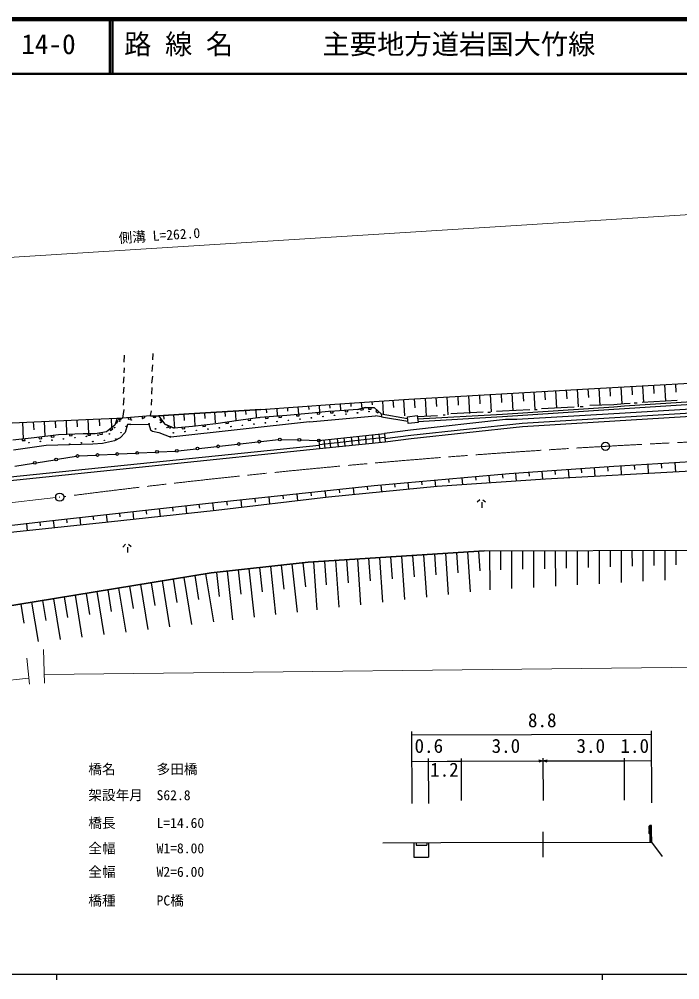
# Model space of a CAD drawing. Units: millimetres, scale not verified. Extents: x 40000 to 680000, y 20000 to 380000.
# Drawn here: x 161152 to 282206, y 204000 to 380000 of the extents above; entities that cross this region are included whole.
import ezdxf
from ezdxf.enums import TextEntityAlignment as Align

# ---------------------------------------------------------------- set-up
doc = ezdxf.new("R2010")
doc.units = ezdxf.units.MM
doc.header["$LTSCALE"] = 1000
doc.linetypes.add('CHAIN', pattern=[18.5, 12, -1.5, 3.5, -1.5])
for name, color, linetype, lineweight in [('M-BGD', 7, 'Continuous', 25), ('M-BMK', 2, 'CHAIN', 13), ('M-BMK-SRVR', 3, 'Continuous', 25), ('M-STR-HTXT', 7, 'Continuous', 13), ('M-TTL', 2, 'Continuous', 140), ('M-TTL-BAND', 7, 'Continuous', 25), ('M-TTL-LINE', 7, 'Continuous', 50), ('M-TTL-TXT', 7, 'Continuous', 13)]:
    doc.layers.add(name, color=color, linetype=linetype, lineweight=lineweight)
doc.styles.add('ＭＳ ゴシック', font='')
doc.styles.get('ＭＳ ゴシック').set_extended_font_data('MS Gothic')

# ---------------------------------------------------------------- blocks, each defined once
blk = doc.blocks.new('BUHIN2')
at = {"color": 3, "linetype": 'Continuous', "lineweight": 25}
for radius in [750, 22.5]:
    blk.add_circle((0, 0), radius, dxfattribs=at)
blk = doc.blocks.new('BUHIN1')
at = {"color": 3, "linetype": 'Continuous', "lineweight": 25}
for radius in [750, 22.5]:
    blk.add_circle((0, 0), radius, dxfattribs=at)
blk = doc.blocks.new('BUHIN6')
at = {"color": 7, "linetype": 'Continuous', "lineweight": 25}
blk.add_lwpolyline([(-27, -249), (221, -276), (276, 221), (27, 249)], dxfattribs=at)
blk = doc.blocks.new('BUHIN7')
at = {"color": 7, "linetype": 'Continuous', "lineweight": 25}
blk.add_circle((0, 0), 250, dxfattribs=at)

msp = doc.modelspace()

# ---------------------------------------------------------------- linework, layer by layer
at = {"layer": 'M-BGD'}
for p, q in [((185644, 318763), (185560, 317578)), ((180395, 318424), (180310, 317154)), ((180395, 316138), (180310, 315207)), ((185560, 316646), (185475, 315461)), ((180310, 314445), (180226, 313344)), ((185560, 314614), (185390, 313344)), ((264384, 312244), (292409, 313768)), ((180310, 312582), (180226, 311397)), ((185475, 312498), (185390, 311312)), ((232550, 310381), (264384, 312244)), ((253441, 311604), (253535, 309998)), ((255431, 311720), (255619, 308511)), ((257421, 311837), (257514, 310233)), ((259410, 311953), (259598, 308748)), ((261400, 312069), (261494, 310468)), ((263390, 312186), (263577, 308989)), ((265385, 312298), (265472, 310709)), ((267387, 312407), (267559, 309253)), ((269389, 312516), (269474, 310950)), ((271391, 312625), (271560, 309517)), ((273392, 312734), (273476, 311190)), ((275394, 312843), (275561, 309766)), ((277396, 312952), (277479, 311419)), ((279398, 313060), (279564, 310006)), ((281400, 313169), (281482, 311648)), ((180310, 310635), (180226, 309280)), ((185390, 310381), (185306, 309280)), ((219003, 309450), (232550, 310381)), ((223842, 309783), (223917, 308688)), ((225777, 309916), (225815, 309355)), ((227712, 310049), (227878, 307641)), ((229647, 310182), (229740, 308837)), ((231583, 310315), (231787, 307343)), ((233545, 310439), (233640, 308817)), ((235535, 310556), (235727, 307269)), ((237524, 310672), (237620, 309034)), ((239514, 310789), (239705, 307524)), ((241504, 310905), (241599, 309278)), ((243493, 311021), (243683, 307778)), ((245483, 311138), (245577, 309522)), ((247473, 311254), (247661, 308033)), ((249462, 311371), (249556, 309763)), ((251452, 311487), (251640, 308274)), ((292409, 310381), (272089, 309111)), ((292409, 309958), (272089, 308603)), ((305786, 309873), (272174, 307841)), ((281741, 310127), (275306, 309788)), ((180310, 308518), (180056, 306910)), ((185306, 308264), (185136, 307418)), ((205456, 308518), (192248, 307672)), ((192248, 307672), (205456, 308518)), ((198852, 308095), (198911, 307186)), ((200739, 308216), (200848, 306522)), ((202626, 308337), (202676, 307552)), ((204513, 308458), (204605, 307012)), ((205456, 308518), (219003, 309450)), ((206424, 308585), (206472, 307888)), ((208359, 308718), (208454, 307344)), ((210295, 308851), (210341, 308174)), ((212230, 308984), (212322, 307651)), ((214165, 309117), (214210, 308461)), ((217818, 308095), (214854, 307841)), ((216100, 309250), (216189, 307958)), ((219003, 308180), (217818, 308095)), ((218036, 309383), (218079, 308748)), ((223236, 308518), (219003, 308180)), ((219971, 309517), (220057, 308266)), ((221906, 309650), (221949, 309034)), ((223236, 308518), (224591, 308857)), ((224591, 308857), (223236, 308518)), ((224591, 308857), (226284, 308772)), ((226284, 308772), (224591, 308857)), ((226284, 308772), (227470, 307672)), ((227470, 307672), (226284, 308772)), ((246181, 308010), (240254, 307672)), ((247028, 308010), (247536, 308010)), ((249737, 308180), (248636, 308095)), ((270142, 308942), (249737, 307587)), ((270142, 308518), (249737, 307164)), ((254732, 308434), (249737, 308180)), ((253328, 305984), (302970, 309034)), ((253378, 305386), (302992, 308434)), ((255579, 308518), (256087, 308518)), ((262860, 308942), (256849, 308603)), ((263961, 309026), (264469, 309026)), ((270142, 309365), (265739, 309196)), ((272004, 309534), (270142, 309365)), ((272089, 309111), (270142, 308942)), ((272089, 308603), (270142, 308518)), ((273105, 309619), (272004, 309534)), ((273867, 309704), (274375, 309704)), ((140771, 305216), (174722, 306740)), ((163738, 306247), (163804, 304782)), ((165735, 306337), (165860, 303558)), ((167732, 306426), (167791, 305113)), ((169730, 306516), (169846, 303918)), ((171727, 306606), (171785, 305299)), ((173724, 306695), (173840, 304108)), ((174722, 306740), (179125, 306910)), ((174722, 306740), (179125, 306910)), ((175823, 306783), (175872, 305527)), ((178025, 306868), (178092, 305131)), ((179125, 306910), (178702, 305640)), ((179125, 306910), (180056, 306910)), ((185221, 307333), (180056, 306910)), ((185221, 307333), (186660, 307333)), ((192248, 307672), (186660, 307333)), ((186660, 307333), (192248, 307672)), ((186660, 307333), (187846, 305809)), ((187592, 307390), (187633, 306710)), ((189454, 307503), (189603, 305055)), ((191317, 307616), (191387, 306456)), ((193192, 307732), (193332, 305542)), ((195079, 307853), (195145, 306820)), ((196965, 307974), (197090, 306032)), ((201308, 306486), (197159, 305894)), ((205287, 306994), (201308, 306486)), ((210198, 307418), (205287, 306994)), ((214177, 307756), (210198, 307418)), ((214854, 307841), (214177, 307756)), ((214346, 306232), (226454, 307333)), ((227530, 307161), (226454, 307333)), ((227470, 307672), (232322, 306863)), ((227470, 307672), (227530, 307161)), ((227530, 307161), (232382, 306352)), ((232286, 307169), (234088, 307380)), ((232433, 305916), (232286, 307169)), ((250245, 306656), (232888, 304708)), ((234088, 307380), (234235, 306127)), ((237799, 307333), (234113, 307166)), ((249737, 307587), (234163, 306740)), ((249737, 307164), (234222, 306236)), ((238815, 307502), (239238, 307502)), ((252362, 306656), (250245, 306656)), ((272174, 307841), (252362, 306656)), ((161741, 306157), (161879, 303075)), ((178702, 305640), (177178, 304370)), ((178702, 305640), (177178, 304370)), ((180988, 305724), (180564, 304285)), ((181580, 305724), (180988, 305724)), ((181580, 305724), (184882, 305809)), ((184882, 305809), (185221, 304793)), ((185221, 304793), (185560, 304539)), ((185560, 304539), (186745, 304285)), ((187846, 305809), (189539, 305047)), ((189539, 305047), (187846, 305809)), ((214346, 306232), (188946, 303438)), ((192926, 305386), (189539, 305047)), ((197159, 305894), (192926, 305386)), ((232888, 304708), (228075, 304084)), ((234235, 306127), (232433, 305916)), ((232904, 303780), (253328, 305984)), ((232973, 303184), (253378, 305386)), ((163885, 303269), (159990, 302846)), ((168372, 303862), (163885, 303269)), ((172860, 304031), (168372, 303862)), ((172860, 304031), (168372, 303862)), ((175061, 304031), (172860, 304031)), ((177178, 304370), (175061, 304031)), ((178617, 302761), (176416, 302253)), ((179633, 303269), (178617, 302761)), ((180564, 304285), (179633, 303269)), ((186745, 304285), (188946, 303438)), ((188946, 303438), (188777, 303523)), ((205401, 302620), (208680, 302987)), ((209178, 303008), (212240, 302921)), ((212740, 302907), (215802, 302821)), ((216052, 302814), (228075, 304084)), ((216052, 302814), (216209, 301322)), ((228153, 303345), (216139, 301991)), ((216973, 302911), (217130, 301419)), ((218236, 301536), (218071, 303027)), ((219428, 303170), (219594, 301680)), ((220868, 301814), (220702, 303305)), ((221976, 303440), (222152, 301950)), ((223481, 302090), (223324, 303582)), ((224595, 303716), (224678, 302217)), ((225866, 303850), (225946, 302351)), ((227052, 303976), (227219, 302485)), ((228075, 304084), (228232, 302592)), ((228169, 303189), (232904, 303780)), ((228232, 302592), (232973, 303184)), ((216146, 301919), (156204, 295738)), ((156265, 295141), (216209, 301322)), ((166086, 301914), (160075, 301068)), ((174638, 302168), (166086, 301914)), ((176416, 302253), (174638, 302168)), ((190296, 300926), (193575, 301294)), ((194072, 301349), (197351, 301717)), ((197848, 301773), (201127, 302140)), ((201624, 302196), (204904, 302564)), ((216209, 301322), (228232, 302592)), ((164259, 298737), (167682, 299292)), ((168175, 299372), (171598, 299927)), ((172094, 299980), (175235, 300141)), ((175735, 300166), (178876, 300327)), ((179375, 300352), (182516, 300513)), ((183016, 300538), (186157, 300699)), ((186656, 300725), (189798, 300885)), ((270142, 298104), (299860, 299882)), ((160343, 298102), (163766, 298657)), ((250922, 296750), (270142, 298104)), ((261734, 297512), (261843, 295962)), ((264136, 297681), (264192, 296887)), ((266539, 297850), (266653, 296222)), ((268941, 298019), (269000, 297186)), ((271381, 298178), (271482, 296482)), ((273857, 298326), (273908, 297471)), ((276334, 298474), (276437, 296750)), ((278810, 298623), (278862, 297753)), ((281287, 298771), (281391, 297017)), ((226200, 294548), (250922, 296750)), ((257611, 295734), (237714, 294379)), ((239797, 295759), (239852, 295144)), ((242270, 295979), (242384, 294697)), ((244742, 296200), (244801, 295533)), ((247214, 296420), (247337, 295034)), ((249686, 296640), (249750, 295922)), ((252124, 296835), (252227, 295367)), ((254526, 297004), (254578, 296267)), ((256929, 297173), (257033, 295695)), ((284281, 297173), (257611, 295734)), ((259331, 297342), (259384, 296588)), ((195296, 291246), (226200, 294548)), ((237714, 294379), (217818, 292432)), ((222337, 294135), (222471, 292887)), ((224913, 294410), (224981, 293775)), ((227436, 294658), (227550, 293384)), ((229909, 294878), (229964, 294252)), ((232381, 295099), (232490, 293868)), ((234853, 295319), (234907, 294714)), ((237325, 295539), (237431, 294351)), ((217818, 292432), (197244, 289976)), ((204310, 292209), (204383, 291523)), ((206885, 292484), (207029, 291144)), ((209461, 292759), (209531, 292105)), ((212036, 293035), (212172, 291758)), ((214611, 293310), (214678, 292687)), ((217187, 293585), (217316, 292372)), ((219762, 293860), (219827, 293248)), ((166171, 288029), (195296, 291246)), ((189229, 290576), (189308, 289855)), ((191656, 290844), (191816, 289394)), ((194083, 291112), (194163, 290383)), ((196584, 291384), (196740, 289922)), ((199159, 291659), (199236, 290941)), ((201735, 291934), (201885, 290530)), ((245588, 291924), (245080, 291500)), ((245927, 291500), (245927, 290484)), ((246096, 291924), (246604, 291585)), ((172239, 288699), (172393, 287308)), ((174666, 288967), (174743, 288268)), ((177093, 289235), (177248, 287831)), ((197244, 289976), (177516, 287860)), ((179520, 289504), (179598, 288798)), ((181947, 289772), (182104, 288352)), ((184374, 290040), (184453, 289326)), ((186802, 290308), (186960, 288873)), ((143904, 285489), (166171, 288029)), ((177516, 287860), (157874, 285743)), ((162460, 287606), (162614, 286254)), ((164934, 287888), (165012, 287204)), ((167385, 288163), (167537, 286785)), ((169812, 288431), (169888, 287739)), ((180649, 283796), (180141, 283288)), ((181157, 283796), (181665, 283372)), ((180988, 283288), (180988, 282272)), ((246350, 282610), (214092, 280494)), ((214092, 280494), (246350, 282610)), ((231229, 281618), (231751, 273659)), ((233246, 281750), (233503, 277822)), ((235262, 281883), (235770, 274129)), ((237278, 282015), (237529, 278189)), ((239294, 282147), (239789, 274598)), ((241310, 282279), (241554, 278556)), ((243326, 282412), (243808, 275068)), ((245342, 282544), (245580, 278923)), ((246350, 282610), (354724, 282864)), ((247354, 282612), (247371, 275448)), ((249361, 282617), (249369, 279089)), ((251368, 282622), (251384, 275673)), ((253375, 282627), (253383, 279206)), ((255381, 282631), (255397, 275898)), ((257388, 282636), (257396, 279323)), ((259395, 282641), (259411, 276123)), ((261402, 282645), (261410, 279441)), ((263409, 282650), (263424, 276349)), ((265416, 282655), (265423, 279558)), ((267423, 282659), (267437, 276574)), ((269430, 282664), (269437, 279675)), ((271437, 282669), (271451, 276799)), ((273444, 282674), (273451, 279793)), ((275451, 282678), (275464, 277025)), ((277458, 282683), (277464, 279910)), ((279465, 282688), (279477, 277250)), ((281472, 282692), (281478, 280027)), ((214092, 280494), (196312, 278546)), ((196312, 278546), (214092, 280494)), ((209153, 279953), (209637, 275543)), ((211129, 280169), (212094, 271363)), ((213105, 280386), (213586, 275990)), ((215100, 280560), (215676, 271781)), ((217117, 280692), (217401, 276354)), ((219133, 280825), (219695, 272251)), ((221149, 280957), (221427, 276721)), ((223165, 281089), (223714, 272720)), ((225181, 281221), (225452, 277088)), ((227197, 281354), (227733, 273190)), ((229213, 281486), (229478, 277455)), ((196312, 278546), (144496, 270080)), ((144496, 270080), (196312, 278546)), ((195316, 278383), (196755, 269574)), ((197300, 278654), (197788, 274202)), ((199276, 278871), (200250, 269979)), ((201251, 279087), (201738, 274649)), ((203227, 279304), (204198, 270441)), ((205202, 279520), (205687, 275096)), ((207178, 279737), (208146, 270902)), ((183358, 276430), (184706, 268184)), ((185351, 276755), (186033, 272585)), ((187344, 277081), (188722, 268647)), ((189337, 277406), (190034, 273143)), ((191330, 277732), (192739, 269111)), ((193323, 278058), (194035, 273700)), ((173394, 274801), (174029, 270913)), ((175387, 275127), (176672, 267257)), ((177380, 275453), (178030, 271471)), ((179372, 275778), (180689, 267721)), ((181365, 276104), (182031, 272028)), ((161436, 272848), (162012, 269325)), ((163429, 273173), (164605, 265973)), ((165422, 273499), (166023, 269821)), ((167415, 273825), (168639, 266330)), ((169408, 274150), (170028, 270356)), ((171401, 274476), (172656, 266794)), ((233139, 236295), (233101, 249510)), ((233103, 248865), (276975, 248993)), ((276973, 249637), (277011, 236423)), ((233117, 244022), (239586, 244041)), ((236115, 244530), (236139, 236304)), ((239586, 244041), (242117, 244048)), ((242115, 244548), (242138, 236822)), ((242117, 244048), (257126, 244092)), ((256375, 244305), (257126, 244092)), ((257126, 244092), (256377, 243876)), ((257124, 244592), (257147, 236865)), ((257126, 244092), (257875, 244307)), ((257126, 244092), (271989, 244135)), ((257877, 243878), (257126, 244092)), ((271988, 244635), (272010, 236909)), ((271989, 244135), (276989, 244149)), ((257177, 226438), (257164, 231084)), ((276724, 232244), (276552, 232097)), ((276552, 232097), (276553, 231640)), ((276553, 231640), (276726, 231494)), ((276726, 231494), (276554, 231347)), ((276554, 231347), (276555, 230890)), ((276555, 230890), (276728, 230744)), ((277024, 232245), (276724, 232244)), ((276724, 232244), (276732, 229244)), ((277032, 229245), (277024, 232245)), ((227767, 229102), (238397, 229133)), ((233462, 229161), (233462, 226479)), ((233911, 229155), (233911, 228674)), ((235857, 229130), (235857, 228674)), ((236160, 229126), (236160, 226479)), ((238397, 229133), (277032, 229245)), ((277030, 230193), (277032, 229245)), ((277032, 229245), (278962, 226606)), ((233911, 228674), (235857, 228674)), ((233462, 226479), (236160, 226479))]:
    msp.add_line(p, q, dxfattribs=at)
for centre in [(225253, 308112), (179568, 306352), (181677, 306581), (183786, 306810), (185895, 307039), (208382, 306280), (210491, 306509), (212600, 306738), (214709, 306967), (216818, 307196), (218927, 307425), (221036, 307654), (223145, 307883), (178628, 305183), (180737, 305412), (184955, 305870), (186124, 304930), (187064, 306099), (188233, 305159), (191511, 304448), (193620, 304677), (195729, 304906), (197838, 305135), (199946, 305364), (202055, 305593), (204164, 305822), (206273, 306051), (167144, 302869), (169253, 303098), (171362, 303327), (173470, 303556), (175579, 303785), (176748, 302845), (177688, 304014), (178857, 303074), (179797, 304243), (189402, 304219), (162926, 302410), (165035, 302639), (170422, 302158), (172530, 302387), (174639, 302616)]:
    msp.add_circle(centre, 50, dxfattribs=at)
msp.add_arc((205104, 306991), 50, 211.08848, 343.4629, dxfattribs=at)
at = {"layer": 'M-BMK'}
msp.add_line((167839, 292346), (70001, 281110), dxfattribs=at)
msp.add_arc((348252, -1095992), 1400000, 89.20276, 97.34265, dxfattribs=at)
at = {"layer": 'M-STR-HTXT'}
for p, q in [((63333, 330312), (326532, 346872)), ((165582, 264510), (165810, 258332)), ((162534, 262959), (163038, 258142)), ((165750, 259918), (388082, 262460)), ((144073, 257210), (162869, 259242))]:
    msp.add_line(p, q, dxfattribs=at)
at = {"layer": 'M-TTL'}
msp.add_line((680000, 380000), (40000, 380000), dxfattribs=at)
at = {"layer": 'M-TTL-BAND'}
for p, q in [((40000, 205000), (579000, 205000)), ((168000, 205000), (168000, 204000)), ((268000, 205000), (268000, 204000))]:
    msp.add_line(p, q, dxfattribs=at)
at = {"layer": 'M-TTL-LINE'}
for p, q in [((177750, 380000), (177750, 370000)), ((178250, 380000), (178250, 370000)), ((40000, 370000), (680000, 370000))]:
    msp.add_line(p, q, dxfattribs=at)

# ---------------------------------------------------------------- block references
at = {"layer": 'M-BGD'}
for name, p, rotation in [('BUHIN6', (215998, 307926), 281.58706), ('BUHIN6', (218411, 308138), 280.3707), ('BUHIN6', (221120, 308349), 280.83308), ('BUHIN6', (223914, 308688), 290.31384), ('BUHIN6', (225438, 308815), 273.39363), ('BUHIN6', (226877, 308222), 233.42219), ('BUHIN6', (178914, 306275), 347.84644), ('BUHIN6', (179591, 306910), 276.26776), ('BUHIN6', (181348, 307016), 280.94966), ('BUHIN6', (183930, 307227), 280.94966), ('BUHIN6', (185941, 307333), 276.26776), ('BUHIN6', (187253, 306571), 224.15834), ('BUHIN6', (199234, 306190), 284.38826), ('BUHIN6', (203298, 306740), 283.5433), ('BUHIN6', (206515, 307100), 281.20232), ('BUHIN6', (208971, 307312), 281.20232), ('BUHIN6', (212188, 307587), 281.12306), ('BUHIN6', (177940, 305005), 316.07338), ('BUHIN6', (188693, 305428), 252.03587), ('BUHIN6', (191233, 305217), 281.9834), ('BUHIN6', (195043, 305640), 283.11101), ('BUHIN6', (161938, 303058), 282.4658), ('BUHIN6', (165007, 303417), 283.79631), ('BUHIN6', (167251, 303714), 283.79631), ('BUHIN6', (170616, 303947), 278.42427), ('BUHIN6', (173961, 304031), 276.26776), ('BUHIN6', (176120, 304201), 285.36545), ('BUHIN7', (205152, 302592), 282.66522), ('BUHIN7', (208928, 303015), 278.65716), ('BUHIN7', (212490, 302914), 274.64909), ('BUHIN7', (216052, 302814), 274.64909), ('BUHIN7', (186407, 300712), 279.19562), ('BUHIN7', (190047, 300898), 280.93042), ('BUHIN7', (193824, 301321), 282.66522), ('BUHIN7', (197600, 301745), 282.66522), ('BUHIN7', (201376, 302168), 282.66522), ('BUHIN7', (167928, 299332), 285.47841), ('BUHIN7', (171844, 299967), 282.33702), ('BUHIN7', (175485, 300153), 279.19562), ('BUHIN7', (179126, 300339), 279.19562), ('BUHIN7', (182766, 300526), 279.19562), ('BUHIN7', (164012, 298697), 285.47841), ('BUHIN1', (168584, 292432), 6.26776)]:
    msp.add_blockref(name, p, dxfattribs=dict(at, rotation=rotation))
at = {"layer": 'M-BMK-SRVR', "rotation": 6.26776}
msp.add_blockref('BUHIN2', (268603, 301741), dxfattribs=at)

# ---------------------------------------------------------------- texts
at = {"layer": 'M-BGD', "style": 'ＭＳ ゴシック'}
for s, height, p in [('8.8', 2566, (254384, 249514)), ('0.6', 2566, (233596, 244805)), ('3.0', 2566, (247722, 244805)), ('3.0', 2566, (263279, 244805)), ('1.0', 2566, (271336, 244805)), ('橋名\u3000\u3000\u3000多田橋', 1833, (173820, 241135)), ('1.2', 2566, (236456, 240445)), ('架設年月\u3000S62.8', 1833, (173820, 236360)), ('橋長\u3000\u3000\u3000L=14.60', 1833, (173820, 231278)), ('全幅\u3000\u3000\u3000W1=8.00', 1833, (173820, 226626)), ('全幅\u3000\u3000\u3000W2=6.00', 1833, (173820, 222319)), ('橋種\u3000\u3000\u3000PC橋', 1833, (173820, 217064))]:
    msp.add_text(s, height=height, dxfattribs=at).set_placement(p, align=Align.BOTTOM_LEFT)
at = {"layer": 'M-STR-HTXT', "style": 'ＭＳ ゴシック'}
msp.add_text('側溝 L=262.0', height=1833, rotation=3.7, dxfattribs=at).set_placement((179459, 338430), align=Align.BOTTOM_LEFT)
at = {"layer": 'M-TTL-TXT', "style": 'ＭＳ ゴシック'}
for s, p in [('14-0', (161521, 372500)), ('路 線 名', (180380, 372500)), ('主要地方道岩国大竹線', (216734, 372500))]:
    msp.add_text(s, height=3666, dxfattribs=at).set_placement(p, align=Align.BOTTOM_LEFT)

doc.saveas('drawing.dxf')
